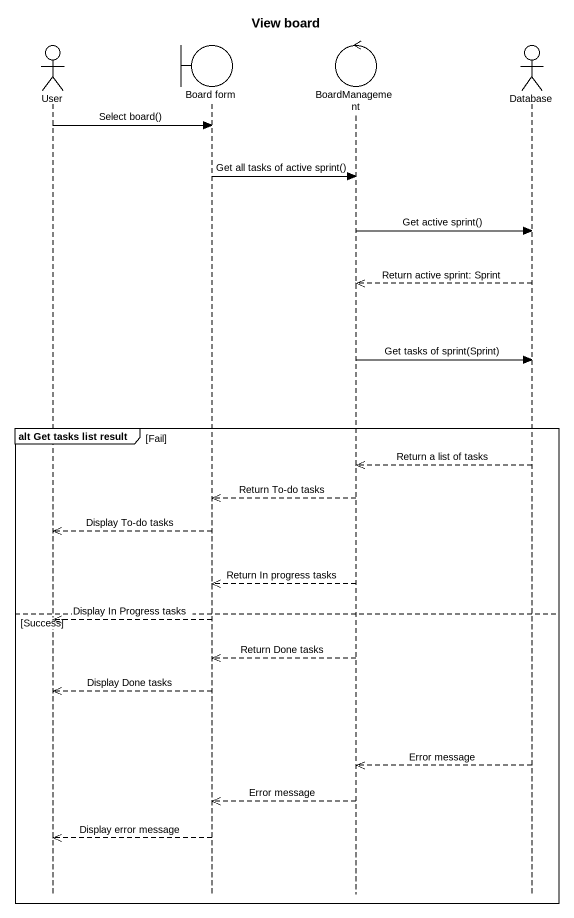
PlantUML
@startuml
title View board
hide footbox
actor User
boundary "Board form" as Board_form
control BoardManagement
actor "Database" as Database_

User -> Board_form : Select board()
Board_form -> BoardManagement : Get all tasks of active sprint()
BoardManagement -> Database_ : Get active sprint()
Database_ -->> BoardManagement : Return active sprint: Sprint
BoardManagement -> Database_ : Get tasks of sprint(Sprint)
group alt Get tasks list result [Fail]
  Database_ -->> BoardManagement : Return a list of tasks
  BoardManagement -->> Board_form : Return To-do tasks
  Board_form -->> User : Display To-do tasks
  BoardManagement -->> Board_form : Return In progress tasks
else Success
  Board_form -->> User : Display In Progress tasks
  BoardManagement -->> Board_form : Return Done tasks
  Board_form -->> User : Display Done tasks
  Database_ -->> BoardManagement : Error message
  BoardManagement -->> Board_form : Error message
  Board_form -->> User : Display error message
end
@enduml
